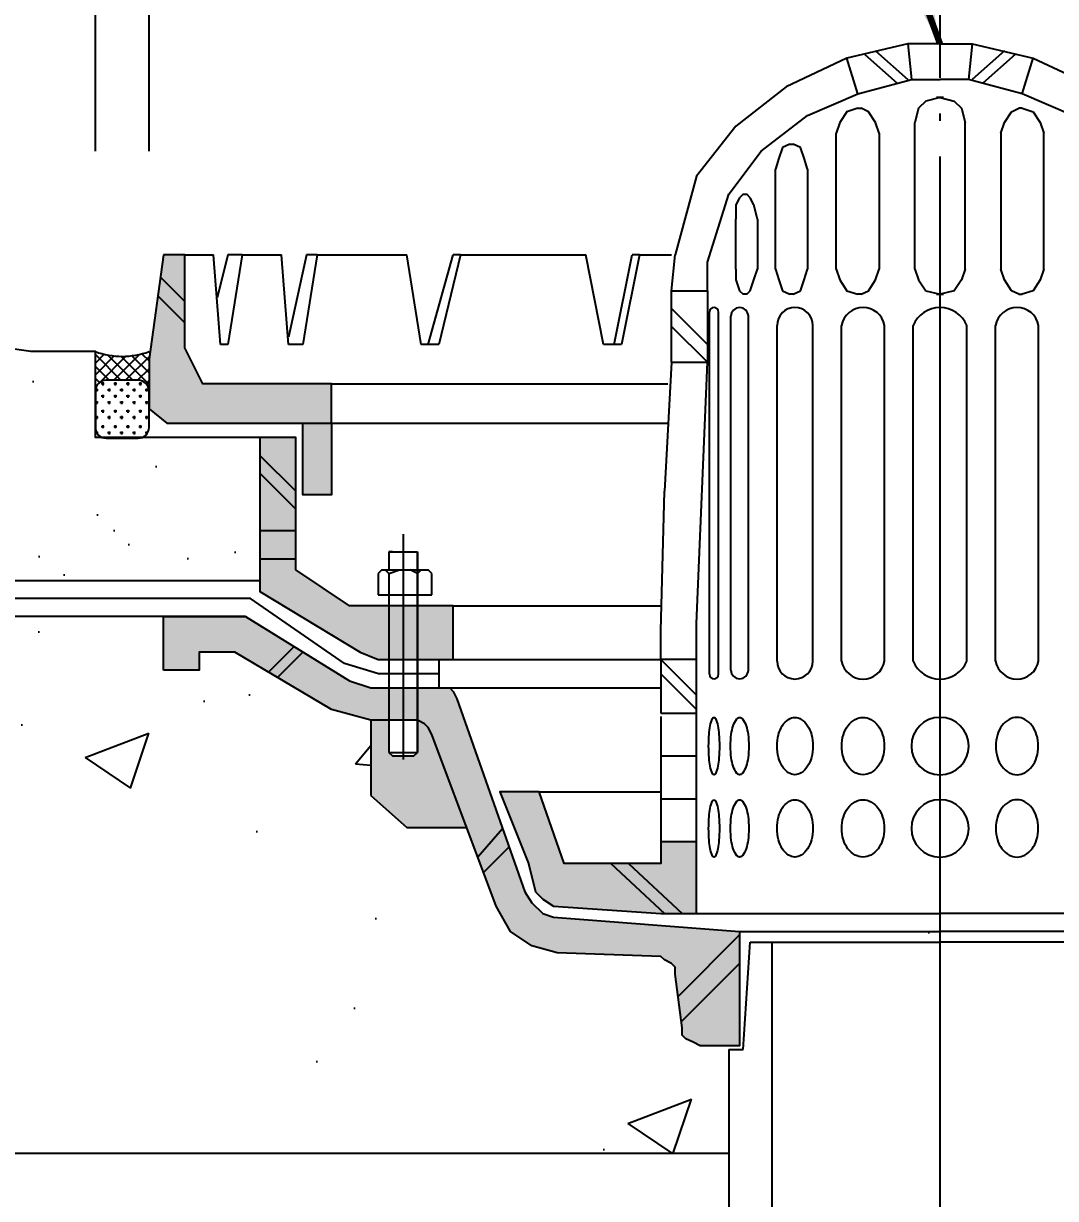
# Model space of a CAD drawing. Header units: millimetres. Extents: x 465 to 41696, y 198 to 5730.
# Drawn here: x 19501.5 to 19789.9, y 4917.5 to 5245.8 of the extents above; entities that cross this region are included whole.
import ezdxf

# ---------------------------------------------------------------- set-up
doc = ezdxf.new("R2010")
doc.units = ezdxf.units.MM
doc.header["$LTSCALE"] = 200
for name, pattern in [('CEN', [62, 60, -1, 0, -1]), ('CEN-GAUN', [32.2, 30, -1, 0.2, -1]), ('HID', [2.3, 1.5, -0.8])]:
    doc.linetypes.add(name, pattern=pattern)
doc.layers.get('DEFPOINTS').update_dxf_attribs({"color": 137})
for name, color, linetype in [('3', 3, 'Continuous'), ('6', 6, 'Continuous'), ('A-CON', 2, 'Continuous'), ('cen', 1, 'CEN'), ('DIM', 7, 'Continuous'), ('EL-01', 1, 'Continuous'), ('ELE-2', 2, 'Continuous'), ('ELE-3', 3, 'Continuous'), ('ELE-8', 8, 'Continuous'), ('ETC-5', 5, 'Continuous'), ('HAT', 8, 'Continuous'), ('HAT-254', 253, 'Continuous'), ('LEAD', 6, 'Continuous'), ('SOLID', 253, 'Continuous'), ('SOLID-253', 253, 'Continuous')]:
    doc.layers.add(name, color=color, linetype=linetype)
doc.styles.add('HB-tx', font='malgun.ttf', dxfattribs={"width": 0.9})
doc.styles.get("Standard").update_dxf_attribs({"font": 'arial.ttf'})
doc.styles.add('굴림체(옥산)', font='GulimChe.ttf')
doc.styles.add('스타일1', font='malgun.ttf')
doc.dimstyles.new('CJA-1', dxfattribs={"dimscale": 10, "dimtxt": 3, "dimasz": 1, "dimexe": 2, "dimexo": 3, "dimgap": 1, "dimtad": 1, "dimdec": 0, "dimdsep": 46, "dimlunit": 6, "dimtxsty": '굴림체(옥산)', "dimblk": 'CJDOT', "dimcen": 0.09, "dimclrd": 256, "dimclre": 256, "dimclrt": 3, "dimazin": 2, "dimtfac": 1, "dimtdec": 0, "dimtix": 1, "dimtmove": 2, "dimatfit": 3, "dimldrblk": 'CJDOT', "dimfxl": 1, "dimtolj": 1, "dimtzin": 0, "dimarcsym": 0})
doc.dimstyles.get("Standard").update_dxf_attribs({"dimtxt": 0.18, "dimasz": 0.18, "dimexe": 0.18, "dimexo": 0.0625, "dimgap": 0.09, "dimtad": 0, "dimtih": 1, "dimtoh": 1, "dimdec": 4, "dimzin": 0, "dimdsep": 46, "dimtxsty": 'Standard', "dimcen": 0.09, "dimadec": 0, "dimazin": 0, "dimtfac": 1, "dimtdec": 4, "dimtofl": 0, "dimtmove": 0, "dimatfit": 3, "dimfxl": 1, "dimtolj": 1, "dimtzin": 0, "dimarcsym": 0})
pattern_1 = [(50, (-8073.46, 17046.07), (182.1847, -15.9391), [19.05, -209.55]), (355, (-8073.46, 17046.07), (-35.2434, 191.0568), [15.24, -167.6406]), (100.45144, (-8058.28, 17044.74), (146.9412, 175.1178), [16.19, -178.0902]), (46.1842, (-8073.46, 17096.87), (271.079, -42.0423), [28.575, -314.325]), (96.6356, (-8050.87, 17093.36), (237.4041, 247.4261), [24.285, -267.1356]), (351.1842, (-8073.46, 17096.87), (237.4041, 247.426), [22.86, -251.4597]), (21, (-8048.06, 17084.17), (151.6144, -102.2652), [19.05, -209.55]), (326, (-8048.06, 17084.17), (61.802, 184.188), [15.24, -167.64]), (71.45144, (-8035.42, 17075.64), (213.4164, 81.9228), [16.19, -178.0899]), (37.5, (-8073.46, 17046.065), (3.0886, 84.55504), [0, -165.608, 0, -170.18, 0, -168.275]), (7.5, (-8073.46, 17046.065), (66.81966, 100.18057), [0, -97.028, 0, -161.798, 0, -64.135]), (327.5, (-8130.1, 17046.065), (135.5906, -5.72874), [0, -63.5, 0, -198.12, 0, -262.89]), (317.5, (-8155.5, 17046.07), (148.1292, 25.4265), [0, -82.55, 0, -131.572, 0, -186.69])]

# ---------------------------------------------------------------- blocks, each defined once
blk = doc.blocks.new('CJDOT')
blk.add_line((-2, 0), (2, 0))
at = {"const_width": 0.5}
blk.add_lwpolyline([(-0.25, 0, 1), (0.25, 0, 1)], format="xyb", close=True, dxfattribs=at)
blk = doc.blocks.new('*D266')
at = {"layer": 'DEFPOINTS', "color": 0, "transparency": 16777216}
for p in [(19536.62, 5341.09), (19521.62, 5180.13), (19536.62, 5180.13)]:
    blk.add_point(p, dxfattribs=at)
at = {"layer": 'DIM', "lineweight": -2, "transparency": 16777216}
for p, q in [((19521.62, 5210.13), (19521.62, 5361.09)), ((19536.62, 5210.13), (19536.62, 5361.09)), ((19511.62, 5341.09), (19501.62, 5341.09)), ((19521.62, 5341.09), (19536.62, 5341.09)), ((19546.62, 5341.09), (19556.62, 5341.09))]:
    blk.add_line(p, q, dxfattribs=at)
at = {"layer": 'DIM', "lineweight": -2, "transparency": 16777216, "xscale": 10, "yscale": 10, "zscale": 10}
blk.add_blockref('CJDOT', (19521.62, 5341.09), dxfattribs=at)
at = {"layer": 'DIM', "lineweight": -2, "transparency": 16777216, "xscale": 10, "yscale": 10, "zscale": 10, "rotation": 180}
blk.add_blockref('CJDOT', (19536.62, 5341.09), dxfattribs=at)
at = {"layer": 'DIM', "color": 3, "transparency": 16777216, "insert": (19529.12, 5366.67), "char_height": 30, "attachment_point": 5, "style": '스타일1'}
blk.add_mtext('\\A1;15', dxfattribs=at)
blk = doc.blocks.new('*D267')
at = {"layer": 'DEFPOINTS', "color": 0, "transparency": 16777216}
for p in [(19321.62, 5341.09), (19321.62, 5180.13), (19521.62, 5180.13)]:
    blk.add_point(p, dxfattribs=at)
at = {"layer": 'DIM', "lineweight": -2, "transparency": 16777216}
for p, q in [((19321.62, 5210.13), (19321.62, 5361.09)), ((19521.62, 5210.13), (19521.62, 5361.09)), ((19511.62, 5341.09), (19331.62, 5341.09))]:
    blk.add_line(p, q, dxfattribs=at)
at = {"layer": 'DIM', "lineweight": -2, "transparency": 16777216, "xscale": 10, "yscale": 10, "zscale": 10, "rotation": 180}
blk.add_blockref('CJDOT', (19321.62, 5341.09), dxfattribs=at)
at = {"layer": 'DIM', "lineweight": -2, "transparency": 16777216, "xscale": 10, "yscale": 10, "zscale": 10}
blk.add_blockref('CJDOT', (19521.62, 5341.09), dxfattribs=at)
at = {"layer": 'DIM', "color": 3, "transparency": 16777216, "insert": (19421.62, 5366.59), "char_height": 30, "attachment_point": 5, "style": '스타일1'}
blk.add_mtext('\\A1;200', dxfattribs=at)

msp = doc.modelspace()

# ---------------------------------------------------------------- hatches: boundary and pattern name
at = {"layer": 'ETC-5'}
h = msp.add_hatch(dxfattribs=at)
h.set_pattern_fill('ANSI37', color=256, scale=18.748733, style=0)
h.set_pattern_definition([(45, (-107724.627, -55453.9102), (-1.657169523, 1.657169523), []), (135, (-107724.627, -55453.9102), (-1.657169523, -1.657169523), [])])
h.paths.add_polyline_path([(19536.62, 5154.13, -0.177323), (19521.62, 5154.13), (19521.62, 5143.38), (19521.63, 5143.38, -0.389983), (19524.62, 5146.13), (19533.62, 5146.13, -0.414214), (19536.62, 5143.13)])
at = {"layer": 'HAT'}
h = msp.add_hatch(dxfattribs=at)
h.set_pattern_fill('AR-SAND', color=256)
h.set_pattern_definition([(37.5, (-8073.457, 17046.065), (-1.60003, 48.941324), [0, -38.608, 0, -43.18, 0, -41.275]), (7.5, (-8073.46, 17046.065), (44.95233, 71.68251), [0, -20.828, 0, -34.798, 0, -13.335]), (327.5, (-8104.7, 17046.065), (79.09924, 0.14372), [0, -12.7, 0, -45.72, 0, -59.69]), (317.5, (-8104.7, 17046.065), (76.35565, 22.29293), [0, -6.35, 0, -29.972, 0, -34.29])])
edge = h.paths.add_edge_path()
edge.add_line((19567.62, 5130.13), (19534.69, 5130.13))
edge.add_arc((19533.62, 5132.93), 3, 270, 290.8922, ccw=False)
edge.add_line((19533.62, 5129.93), (19524.62, 5129.93))
edge.add_arc((19524.62, 5132.93), 3, 249.1078, 270, ccw=False)
edge.add_line((19523.55, 5130.13), (19521.62, 5130.13))
edge.add_line((19521.62, 5130.13), (19521.62, 5154.13))
edge.add_line((19521.62, 5154.13), (19503.62, 5154.13))
edge.add_line((19503.62, 5154.13), (19320.22, 5180.33))
edge.add_line((19320.22, 5180.33), (19062.84, 5180.13))
edge.add_line((19062.84, 5180.13), (19062.84, 5090.13))
edge.add_line((19062.84, 5090.13), (19567.62, 5090.13))
edge.add_line((19567.62, 5090.13), (19567.62, 5096.13))
edge.add_line((19567.62, 5096.13), (19567.62, 5104.13))
edge.add_line((19567.62, 5104.13), (19567.62, 5130.13))
h = msp.add_hatch(dxfattribs=at)
h.set_pattern_fill('AR-CONC', color=253)
h.set_pattern_definition(pattern_1)
h.paths.add_polyline_path([(20452.4, 5090.13), (19947.62, 5090.13), (19947.62, 5087.13), (19919.62, 5070.13), (19914.62, 5068.13), (19911.62, 5068.13), (19911.62, 5060.13), (19916.62, 5060.13), (19922.62, 5062.13), (19951.62, 5080.13), (19974.62, 5080.13), (19974.62, 5065.13), (19964.62, 5065.13), (19964.62, 5070.13), (19954.62, 5070.13), (19927.62, 5054.13), (19916.62, 5051.13), (19916.62, 5030.13), (19906.62, 5021.13), (19889.87, 5021.13), (19881.62, 4999.13), (19877.62, 4992.13), (19871.62, 4988.13), (19864.62, 4986.13), (19835.62, 4985.13), (19834.62, 4984.13), (19832.62, 4983.13), (19831.62, 4982.13), (19831.62, 4980.13), (19829.62, 4965.13), (19829.62, 4963.13), (19828.62, 4962.13), (19826.62, 4961.13), (19824.62, 4960.13), (19813.62, 4960.13), (19813.62, 4992.13), (19757.62, 4992.13), (19757.62, 4989.13), (19810.62, 4989.13), (19812.62, 4959.13), (19816.62, 4959.13), (19816.62, 4930.13), (20452.4, 4930.13)])
h = msp.add_hatch(dxfattribs=at)
h.set_pattern_fill('AR-CONC', color=253)
h.set_pattern_definition(pattern_1)
h.paths.add_polyline_path([(19625.37, 5021.13), (19608.62, 5021.13), (19598.62, 5030.13), (19598.62, 5051.13), (19587.62, 5054.13), (19560.62, 5070.13), (19550.62, 5070.13), (19550.62, 5065.13), (19540.62, 5065.13), (19540.62, 5080.13), (19062.84, 5080.13), (19062.84, 4930.13), (19698.62, 4930.13), (19698.62, 4959.13), (19702.62, 4959.13), (19704.62, 4989.13), (19757.62, 4989.13), (19757.62, 4992.13), (19701.62, 4992.13), (19701.62, 4960.13), (19690.62, 4960.13), (19688.62, 4961.13), (19686.62, 4962.13), (19685.62, 4963.13), (19685.62, 4965.13), (19683.62, 4980.13), (19683.62, 4982.13), (19682.62, 4983.13), (19680.62, 4984.13), (19679.62, 4985.13), (19650.62, 4986.13), (19643.62, 4988.13), (19637.62, 4992.13), (19633.62, 4999.13)])
at = {"layer": 'SOLID'}
h = msp.add_hatch(color=252, dxfattribs=at)
h.paths.add_polyline_path([(19540.62, 5065.13), (19540.62, 5080.13), (19563.62, 5080.13), (19592.62, 5062.13), (19598.62, 5060.13), (19618.62, 5060.13), (19620.62, 5060.13), (19621.62, 5059.13), (19622.62, 5057.13), (19641.62, 5003.13), (19643.62, 5000.13), (19646.62, 4997.13), (19649.62, 4996.13), (19701.62, 4992.13), (19701.62, 4960.13), (19690.62, 4960.13), (19688.62, 4961.13), (19686.62, 4962.13), (19685.62, 4963.13), (19685.62, 4965.13), (19683.62, 4980.13), (19683.62, 4982.13), (19682.62, 4983.13), (19680.62, 4984.13), (19679.62, 4985.13), (19650.62, 4986.13), (19643.62, 4988.13), (19637.62, 4992.13), (19633.62, 4999.13), (19615.62, 5047.13), (19614.62, 5049.13), (19613.62, 5050.13), (19611.62, 5051.13), (19598.62, 5051.13), (19587.62, 5054.13), (19560.62, 5070.13), (19550.62, 5070.13), (19550.62, 5065.13)])
h.paths.add_polyline_path([(19646.62, 5001.13), (19649.62, 4999.13), (19679.62, 4997.13), (19689.62, 4997.13), (19689.62, 5017.13), (19679.62, 5017.13), (19679.62, 5011.13), (19652.62, 5011.13), (19645.62, 5031.13), (19634.62, 5031.13), (19642.62, 5011.13), (19644.62, 5003.13)], flags=17)
h.paths.add_polyline_path([(19893.62, 5059.13), (19894.62, 5060.13), (19896.62, 5060.13), (19916.62, 5060.13), (19922.62, 5062.13), (19951.62, 5080.13), (19974.62, 5080.13), (19974.62, 5065.13), (19964.62, 5065.13), (19964.62, 5070.13), (19954.62, 5070.13), (19927.62, 5054.13), (19916.62, 5051.13), (19903.62, 5051.13), (19901.62, 5050.13), (19900.62, 5049.13), (19899.62, 5047.13), (19881.62, 4999.13), (19877.62, 4992.13), (19871.62, 4988.13), (19864.62, 4986.13), (19835.62, 4985.13), (19834.62, 4984.13), (19832.62, 4983.13), (19831.62, 4982.13), (19831.62, 4980.13), (19829.62, 4965.13), (19829.62, 4963.13), (19828.62, 4962.13), (19826.62, 4961.13), (19824.62, 4960.13), (19813.62, 4960.13), (19813.62, 4992.13), (19865.62, 4996.13), (19868.62, 4997.13), (19871.62, 5000.13), (19873.62, 5003.13), (19892.62, 5057.13)])
h.paths.add_polyline_path([(19865.62, 4999.13), (19868.62, 5001.13), (19870.62, 5003.13), (19872.62, 5011.13), (19880.62, 5031.13), (19869.62, 5031.13), (19862.62, 5011.13), (19835.62, 5011.13), (19835.62, 5017.13), (19825.62, 5017.13), (19825.62, 4997.13), (19835.62, 4997.13)], flags=17)
h.paths.add_polyline_path([(19947.62, 5096.13), (19947.62, 5087.13), (19919.62, 5070.13), (19914.62, 5068.13), (19893.62, 5068.13), (19893.62, 5083.13), (19922.62, 5083.13), (19937.62, 5093.13), (19937.62, 5096.13)])
h.paths.add_polyline_path([(19947.62, 5130.13), (19947.62, 5104.13), (19937.62, 5104.13), (19937.62, 5130.13)])
h.paths.add_polyline_path([(19927.62, 5145.13), (19963.62, 5145.13), (19968.62, 5155.13), (19968.62, 5181.13), (19974.62, 5181.13), (19978.62, 5152.13), (19978.62, 5138.13), (19973.62, 5134.13), (19927.62, 5134.13)])
h.paths.add_polyline_path([(19567.62, 5096.13), (19567.62, 5087.13), (19595.62, 5070.13), (19600.62, 5068.13), (19621.62, 5068.13), (19621.62, 5083.13), (19592.62, 5083.13), (19577.62, 5093.13), (19577.62, 5096.13)])
h.paths.add_polyline_path([(19567.62, 5104.13), (19577.62, 5104.13), (19577.62, 5130.13), (19567.62, 5130.13)])
h.paths.add_polyline_path([(19540.62, 5181.13), (19536.62, 5152.13), (19536.62, 5138.13), (19541.62, 5134.13), (19587.62, 5134.13), (19587.62, 5145.13), (19551.62, 5145.13), (19546.62, 5155.13), (19546.62, 5181.13)])
at = {"layer": 'SOLID-253'}
h = msp.add_hatch(color=256, dxfattribs=at)
h.paths.add_polyline_path([(19587.62, 5134.13), (19579.62, 5134.13), (19579.62, 5114.13), (19587.62, 5114.13)])
h.paths.add_polyline_path([(19935.62, 5134.13), (19927.62, 5134.13), (19927.62, 5114.13), (19935.62, 5114.13)])
h = msp.add_hatch(color=256, dxfattribs=at)
h.paths.add_polyline_path([(19577.62, 5104.13), (19567.62, 5104.13), (19567.62, 5096.13), (19577.62, 5096.13)])
h.paths.add_polyline_path([(19947.62, 5104.13), (19937.62, 5104.13), (19937.62, 5096.13), (19947.62, 5096.13)])
h = msp.add_hatch(color=256, dxfattribs=at)
h.paths.add_polyline_path([(19916.62, 5051.13), (19911.62, 5051.13), (19911.62, 5042.13), (19910.62, 5041.13), (19904.62, 5041.13), (19903.62, 5042.13), (19903.62, 5051.13), (19901.62, 5050.13), (19900.62, 5049.13), (19899.62, 5047.13), (19889.87, 5021.13), (19906.62, 5021.13), (19916.62, 5030.13)])
h.paths.add_polyline_path([(19615.62, 5047.13), (19614.62, 5049.13), (19613.62, 5050.13), (19611.62, 5051.13), (19611.62, 5042.13), (19610.62, 5041.13), (19604.62, 5041.13), (19603.62, 5042.13), (19603.62, 5051.13), (19598.62, 5051.13), (19598.62, 5030.13), (19608.62, 5021.13), (19625.37, 5021.13)])

# ---------------------------------------------------------------- linework, layer by layer
for p, q in [((19689.62, 4997.13), (19757.62, 4997.13)), ((19825.62, 4997.13), (19757.62, 4997.13)), ((19701.62, 4992.13), (19757.62, 4992.13)), ((19813.62, 4992.13), (19757.62, 4992.13))]:
    msp.add_line(p, q)
at = {"layer": '3'}
msp.add_line((19567.62, 5104.13), (19567.62, 5096.13), dxfattribs=at)
msp.add_lwpolyline([(19567.62, 5130.13), (19521.62, 5130.13), (19521.62, 5154.13), (19503.62, 5154.13), (19321.62, 5180.13), (19062.84, 5180.13)], dxfattribs=at)
at = {"layer": '6', "linetype": 'HID'}
msp.add_lwpolyline([(19617.62, 5064.13), (19600.73, 5064.13), (19591.23, 5066.99), (19564.98, 5085.13), (19063.72, 5085.13)], dxfattribs=at)
at = {"layer": 'A-CON'}
for points in [[(19563.62, 5080.13), (19062.84, 5080.13)], [(19062.84, 4930.13), (19698.62, 4930.13)]]:
    msp.add_lwpolyline(points, dxfattribs=at)
at = {"layer": 'cen', "linetype": 'CEN-GAUN', "ltscale": 0.05}
msp.add_line((19757.62, 4586.63), (19757.62, 5354.13), dxfattribs=at)
at = {"layer": 'EL-01'}
msp.add_line((19607.62, 5103.13), (19607.62, 5040.13), dxfattribs=at)
at = {"layer": 'ELE-2'}
msp.add_line((19577.62, 5096.13), (19577.62, 5104.13), dxfattribs=at)
for points in [[(19540.62, 5181.13), (19536.62, 5152.13), (19536.62, 5138.13), (19541.62, 5134.13), (19587.62, 5134.13), (19587.62, 5145.13), (19551.62, 5145.13), (19546.62, 5155.13), (19546.62, 5181.13)], [(19567.62, 5104.13), (19577.62, 5104.13), (19577.62, 5130.13), (19567.62, 5130.13)], [(19567.62, 5096.13), (19567.62, 5087.13), (19595.62, 5070.13), (19600.62, 5068.13), (19621.62, 5068.13), (19621.62, 5083.13), (19592.62, 5083.13), (19577.62, 5093.13), (19577.62, 5096.13)], [(19540.62, 5065.13), (19540.62, 5080.13), (19563.62, 5080.13), (19592.62, 5062.13), (19598.62, 5060.13), (19618.62, 5060.13), (19620.62, 5060.13), (19621.62, 5059.13), (19622.62, 5057.13), (19641.62, 5003.13), (19643.62, 5000.13), (19646.62, 4997.13), (19649.62, 4996.13), (19701.62, 4992.13), (19701.62, 4960.13), (19690.62, 4960.13), (19688.62, 4961.13), (19686.62, 4962.13), (19685.62, 4963.13), (19685.62, 4965.13), (19683.62, 4980.13), (19683.62, 4982.13), (19682.62, 4983.13), (19680.62, 4984.13), (19679.62, 4985.13), (19650.62, 4986.13), (19643.62, 4988.13), (19637.62, 4992.13), (19633.62, 4999.13), (19615.62, 5047.13), (19614.62, 5049.13), (19613.62, 5050.13), (19611.62, 5051.13), (19598.62, 5051.13), (19587.62, 5054.13), (19560.62, 5070.13), (19550.62, 5070.13), (19550.62, 5065.13)], [(19644.62, 5003.13), (19646.62, 5001.13), (19649.62, 4999.13), (19679.62, 4997.13), (19689.62, 4997.13), (19689.62, 5017.13), (19679.62, 5017.13), (19679.62, 5011.13), (19652.62, 5011.13), (19645.62, 5031.13), (19634.62, 5031.13), (19642.62, 5011.13), (19642.62, 5011.13)]]:
    msp.add_lwpolyline(points, close=True, dxfattribs=at)
at = {"layer": 'ELE-3'}
for p, q in [((19757.62, 5240.13), (19748.62, 5240.13)), ((19757.62, 5240.13), (19766.62, 5240.13)), ((19731.62, 5236.13), (19714.62, 5228.13)), ((19783.62, 5236.13), (19800.62, 5228.13)), ((19749.62, 5230.13), (19757.62, 5230.13)), ((19765.62, 5230.13), (19757.62, 5230.13)), ((19714.62, 5228.13), (19700.62, 5217.13)), ((19720.62, 5220.13), (19734.62, 5226.13)), ((19794.62, 5220.13), (19780.62, 5226.13)), ((19700.62, 5217.13), (19689.62, 5203.13)), ((19707.62, 5210.13), (19720.62, 5220.13)), ((19698.62, 5198.13), (19707.62, 5210.13)), ((19689.62, 5203.13), (19683.62, 5181.13)), ((19692.62, 5179.13), (19698.62, 5198.13)), ((19546.62, 5181.13), (19554.62, 5181.13)), ((19556.62, 5156.13), (19554.62, 5181.13)), ((19558.62, 5181.13), (19555.62, 5169.13)), ((19562.62, 5181.13), (19558.62, 5156.13)), ((19562.62, 5181.13), (19558.62, 5181.13)), ((19562.62, 5181.13), (19573.62, 5181.13)), ((19575.62, 5156.13), (19573.62, 5181.13)), ((19580.62, 5181.13), (19575.62, 5158.13)), ((19583.62, 5181.13), (19579.62, 5156.13)), ((19583.62, 5181.13), (19580.62, 5181.13)), ((19583.62, 5181.13), (19608.62, 5181.13)), ((19612.62, 5156.13), (19608.62, 5181.13)), ((19614.62, 5156.13), (19621.62, 5181.13)), ((19623.62, 5181.13), (19617.62, 5156.13)), ((19623.62, 5181.13), (19621.62, 5181.13)), ((19623.62, 5181.13), (19658.62, 5181.13)), ((19663.62, 5156.13), (19658.62, 5181.13)), ((19666.62, 5156.13), (19671.62, 5181.13)), ((19673.62, 5181.13), (19668.62, 5156.13)), ((19673.62, 5181.13), (19671.62, 5181.13)), ((19673.62, 5181.13), (19682.62, 5181.13)), ((19682.62, 5171.13), (19683.62, 5181.13)), ((19692.62, 5171.13), (19692.62, 5179.13)), ((19558.62, 5156.13), (19556.62, 5156.13)), ((19579.62, 5156.13), (19575.62, 5156.13)), ((19617.62, 5156.13), (19612.62, 5156.13)), ((19668.62, 5156.13), (19663.62, 5156.13)), ((19682.62, 5151.13), (19680.62, 5115.13)), ((19689.62, 5078.13), (19692.62, 5151.13)), ((19587.62, 5145.13), (19681.62, 5145.13)), ((19587.62, 5134.13), (19681.62, 5134.13)), ((19679.62, 5076.13), (19680.62, 5115.13)), ((19621.62, 5083.13), (19679.62, 5083.13)), ((19679.62, 5068.13), (19679.62, 5076.13)), ((19689.62, 5077.13), (19689.62, 5078.13)), ((19689.62, 5068.13), (19689.62, 5077.13)), ((19689.62, 5076.13), (19689.62, 5077.13)), ((19617.62, 5068.13), (19617.62, 5060.13)), ((19621.62, 5068.13), (19679.62, 5068.13)), ((19620.62, 5060.13), (19679.62, 5060.13)), ((19689.62, 5041.13), (19689.62, 5053.13)), ((19598.62, 5051.13), (19598.62, 5030.13)), ((19679.62, 5052.13), (19679.62, 5041.13)), ((19598.62, 5030.13), (19608.62, 5021.13)), ((19645.62, 5031.13), (19679.62, 5031.13)), ((19679.62, 5029.13), (19679.62, 5017.13)), ((19689.62, 5017.13), (19689.62, 5029.13)), ((19608.62, 5021.13), (19625.62, 5021.13)), ((19702.62, 4959.13), (19704.62, 4989.13)), ((19704.62, 4989.13), (19757.62, 4989.13)), ((19710.62, 4989.13), (19710.62, 4614.82)), ((19810.62, 4989.13), (19757.62, 4989.13)), ((19698.62, 4959.13), (19702.62, 4959.13)), ((19698.62, 4959.13), (19698.62, 4607.44))]:
    msp.add_line(p, q, dxfattribs=at)
msp.add_lwpolyline([(19587.62, 5134.13), (19587.62, 5114.13), (19579.62, 5114.13), (19579.62, 5134.13)], dxfattribs=at)
at = {"layer": 'ELE-8'}
for p, q in [((19748.62, 5240.13), (19731.62, 5236.13)), ((19748.62, 5240.13), (19749.62, 5230.13)), ((19766.62, 5240.13), (19765.62, 5230.13)), ((19766.62, 5240.13), (19783.62, 5236.13)), ((19736.62, 5237.13), (19745.62, 5229.13)), ((19739.62, 5238.13), (19748.62, 5230.13)), ((19775.62, 5238.13), (19766.62, 5230.13)), ((19778.62, 5237.13), (19769.62, 5229.13)), ((19734.62, 5226.13), (19731.62, 5236.13)), ((19780.62, 5226.13), (19783.62, 5236.13)), ((19734.62, 5226.13), (19749.62, 5230.13)), ((19780.62, 5226.13), (19765.62, 5230.13)), ((19753.62, 5224.13), (19751.62, 5222.13)), ((19757.62, 5225.13), (19753.62, 5224.13)), ((19756.62, 5225.13), (19757.62, 5225.13)), ((19757.62, 5225.13), (19756.62, 5225.13)), ((19758.62, 5225.13), (19757.62, 5225.13)), ((19757.62, 5225.13), (19758.62, 5225.13)), ((19757.62, 5225.13), (19761.62, 5224.13)), ((19761.62, 5224.13), (19763.62, 5222.13)), ((19731.62, 5221.13), (19729.62, 5218.13)), ((19734.62, 5222.13), (19731.62, 5221.13)), ((19734.62, 5222.13), (19735.62, 5222.13)), ((19737.62, 5221.13), (19735.62, 5222.13)), ((19739.62, 5218.13), (19737.62, 5221.13)), ((19751.62, 5222.13), (19750.62, 5218.13)), ((19763.62, 5222.13), (19764.62, 5218.13)), ((19775.62, 5218.13), (19777.62, 5221.13)), ((19777.62, 5221.13), (19779.62, 5222.13)), ((19780.62, 5222.13), (19779.62, 5222.13)), ((19780.62, 5222.13), (19783.62, 5221.13)), ((19783.62, 5221.13), (19785.62, 5218.13)), ((19729.62, 5218.13), (19728.62, 5215.13)), ((19740.62, 5215.13), (19739.62, 5218.13)), ((19750.62, 5177.13), (19750.62, 5218.13)), ((19764.62, 5177.13), (19764.62, 5218.13)), ((19774.62, 5215.13), (19775.62, 5218.13)), ((19785.62, 5218.13), (19786.62, 5215.13)), ((19728.62, 5177.13), (19728.62, 5215.13)), ((19740.62, 5215.13), (19740.62, 5177.13)), ((19774.62, 5215.13), (19774.62, 5177.13)), ((19786.62, 5177.13), (19786.62, 5215.13)), ((19713.62, 5211.13), (19712.62, 5208.13)), ((19715.62, 5212.13), (19713.62, 5211.13)), ((19715.62, 5212.13), (19716.62, 5212.13)), ((19718.62, 5211.13), (19716.62, 5212.13)), ((19719.62, 5208.13), (19718.62, 5211.13)), ((19712.62, 5208.13), (19711.62, 5205.13)), ((19720.62, 5205.13), (19719.62, 5208.13)), ((19711.62, 5177.13), (19711.62, 5205.13)), ((19720.62, 5205.13), (19720.62, 5177.13)), ((19702.62, 5198.13), (19701.62, 5197.13)), ((19702.62, 5198.13), (19703.62, 5198.13)), ((19704.62, 5197.13), (19703.62, 5198.13)), ((19701.62, 5197.13), (19700.62, 5195.13)), ((19700.62, 5195.13), (19700.62, 5191.13)), ((19705.62, 5195.13), (19704.62, 5197.13)), ((19706.62, 5191.13), (19705.62, 5195.13)), ((19700.62, 5177.13), (19700.62, 5191.13)), ((19706.62, 5191.13), (19706.62, 5177.13)), ((19539.77, 5174.97), (19546.62, 5168.13)), ((19700.62, 5177.13), (19700.62, 5174.13)), ((19705.62, 5174.13), (19706.62, 5177.13)), ((19711.62, 5177.13), (19712.62, 5174.13)), ((19719.62, 5174.13), (19720.62, 5177.13)), ((19728.62, 5177.13), (19729.62, 5174.13)), ((19739.62, 5174.13), (19740.62, 5177.13)), ((19750.62, 5177.13), (19751.62, 5174.13)), ((19764.62, 5177.13), (19763.62, 5174.13)), ((19775.62, 5174.13), (19774.62, 5177.13)), ((19786.62, 5177.13), (19785.62, 5174.13)), ((19682.62, 5171.13), (19692.62, 5171.13)), ((19682.62, 5151.13), (19682.62, 5171.13)), ((19692.62, 5171.13), (19692.62, 5151.13)), ((19700.62, 5174.13), (19701.62, 5171.13)), ((19701.62, 5171.13), (19702.62, 5170.13)), ((19703.62, 5170.13), (19704.62, 5171.13)), ((19704.62, 5171.13), (19705.62, 5174.13)), ((19712.62, 5174.13), (19713.62, 5171.13)), ((19713.62, 5171.13), (19715.62, 5170.13)), ((19716.62, 5170.13), (19718.62, 5171.13)), ((19718.62, 5171.13), (19719.62, 5174.13)), ((19729.62, 5174.13), (19731.62, 5171.13)), ((19731.62, 5171.13), (19734.62, 5170.13)), ((19735.62, 5170.13), (19737.62, 5171.13)), ((19737.62, 5171.13), (19739.62, 5174.13)), ((19751.62, 5174.13), (19753.62, 5171.13)), ((19753.62, 5171.13), (19757.62, 5170.13)), ((19761.62, 5171.13), (19757.62, 5170.13)), ((19763.62, 5174.13), (19761.62, 5171.13)), ((19777.62, 5171.13), (19775.62, 5174.13)), ((19779.62, 5170.13), (19777.62, 5171.13)), ((19783.62, 5171.13), (19780.62, 5170.13)), ((19785.62, 5174.13), (19783.62, 5171.13)), ((19539.05, 5169.7), (19546.62, 5162.13)), ((19703.62, 5170.13), (19702.62, 5170.13)), ((19716.62, 5170.13), (19715.62, 5170.13)), ((19735.62, 5170.13), (19734.62, 5170.13)), ((19757.62, 5170.13), (19756.62, 5170.13)), ((19756.62, 5170.13), (19757.62, 5170.13)), ((19757.62, 5170.13), (19758.62, 5170.13)), ((19758.62, 5170.13), (19757.62, 5170.13)), ((19779.62, 5170.13), (19780.62, 5170.13)), ((19682.62, 5166.13), (19692.62, 5156.13)), ((19693.23, 5063.95), (19693.23, 5165.17)), ((19695.74, 5063.95), (19695.74, 5165.17)), ((19699.21, 5065.13), (19699.21, 5163.99)), ((19704.08, 5065.13), (19704.08, 5163.99)), ((19712.08, 5067.64), (19712.08, 5161.42)), ((19722.09, 5067.64), (19722.09, 5161.42)), ((19730.1, 5067.64), (19730.1, 5161.42)), ((19742.11, 5067.64), (19742.11, 5161.42)), ((19750.12, 5067.64), (19750.12, 5161.42)), ((19765.13, 5067.64), (19765.13, 5161.42)), ((19773.14, 5067.64), (19773.14, 5161.42)), ((19785.15, 5067.64), (19785.15, 5161.42)), ((19682.62, 5161.13), (19692.62, 5151.13)), ((19682.62, 5151.13), (19692.62, 5151.13)), ((19567.62, 5125.13), (19577.62, 5115.13)), ((19567.62, 5120.13), (19577.62, 5110.13)), ((19603.62, 5098.13), (19603.62, 5093.13)), ((19603.62, 5098.13), (19611.62, 5098.13)), ((19604.62, 5098.13), (19603.62, 5098.13)), ((19604.62, 5098.13), (19611.62, 5098.13)), ((19611.62, 5042.13), (19611.62, 5098.13)), ((19611.62, 5098.13), (19611.62, 5093.13)), ((19601.62, 5093.13), (19600.62, 5092.13)), ((19601.62, 5093.13), (19602.62, 5093.13)), ((19602.62, 5093.13), (19603.62, 5092.13)), ((19602.62, 5093.13), (19612.62, 5093.13)), ((19603.62, 5092.13), (19606.62, 5093.13)), ((19611.62, 5092.13), (19609.62, 5093.13)), ((19612.62, 5093.13), (19611.62, 5092.13)), ((19612.62, 5093.13), (19614.62, 5093.13)), ((19615.62, 5092.13), (19614.62, 5093.13)), ((19600.62, 5092.13), (19600.62, 5086.13)), ((19603.62, 5092.13), (19603.62, 5086.13)), ((19611.62, 5092.13), (19611.62, 5086.13)), ((19615.62, 5086.13), (19615.62, 5092.13)), ((19600.62, 5086.13), (19615.62, 5086.13)), ((19603.62, 5086.13), (19603.62, 5042.13)), ((19611.62, 5086.13), (19611.62, 5042.13)), ((19570.04, 5064.54), (19577.2, 5071.7)), ((19572.62, 5063.13), (19579.62, 5070.13)), ((19679.62, 5068.13), (19689.62, 5058.13)), ((19689.62, 5068.13), (19679.62, 5068.13)), ((19679.62, 5068.13), (19679.62, 5053.13)), ((19689.62, 5053.13), (19689.62, 5068.13)), ((19679.62, 5064.13), (19689.62, 5054.13)), ((19679.62, 5053.13), (19689.62, 5053.13)), ((19603.62, 5042.13), (19611.62, 5042.13)), ((19603.62, 5042.13), (19604.62, 5041.13)), ((19604.62, 5041.13), (19610.62, 5041.13)), ((19610.62, 5041.13), (19611.62, 5042.13)), ((19679.62, 5041.13), (19689.62, 5041.13)), ((19679.62, 5041.13), (19679.62, 5029.13)), ((19689.62, 5029.13), (19689.62, 5041.13)), ((19679.62, 5029.13), (19689.62, 5029.13)), ((19628.45, 5012.93), (19635.39, 5020.85)), ((19630.08, 5008.58), (19637.2, 5015.7)), ((19665.62, 5011.13), (19680.62, 4997.13)), ((19670.62, 5011.13), (19685.62, 4997.13)), ((19684.62, 4974.13), (19701.62, 4991.13)), ((19685.62, 4967.13), (19701.62, 4983.13))]:
    msp.add_line(p, q, dxfattribs=at)
for points in [[(19694.48, 5051.91, -0.294531), (19694.89, 5051.65, -0.060002), (19695.55, 5049.56, -0.026966), (19695.86, 5047.21, -0.01938), (19695.99, 5043.9, -0.01938), (19695.86, 5040.6, -0.026966), (19695.55, 5038.24, -0.060002), (19694.89, 5036.16, -0.294531), (19694.48, 5035.89, -0.294531), (19694.08, 5036.16, -0.060002), (19693.42, 5038.24, -0.026966), (19693.11, 5040.6, -0.01938), (19692.98, 5043.9, -0.01938), (19693.11, 5047.21, -0.026966), (19693.42, 5049.56, -0.060002), (19694.08, 5051.65, -0.294531)], [(19701.64, 5051.91, -0.232538), (19702.42, 5051.52, -0.087149), (19703.45, 5049.56, -0.044436), (19703.99, 5047.18, -0.032897), (19704.2, 5043.9, -0.032897), (19703.99, 5040.62, -0.044436), (19703.45, 5038.24, -0.087149), (19702.42, 5036.28, -0.232538), (19701.64, 5035.89, -0.232538), (19700.86, 5036.28, -0.087149), (19699.84, 5038.24, -0.044436), (19699.3, 5040.62, -0.032897), (19699.09, 5043.9, -0.032897), (19699.3, 5047.18, -0.044436), (19699.84, 5049.56, -0.087149), (19700.86, 5051.52, -0.232538)], [(19717.09, 5051.91, -0.147373), (19718.87, 5051.37, -0.107136), (19720.63, 5049.56, -0.076468), (19721.69, 5047.1, -0.063415), (19722.09, 5043.9, -0.063415), (19721.69, 5040.7, -0.076468), (19720.63, 5038.24, -0.107136), (19718.87, 5036.43, -0.147373), (19717.09, 5035.89, -0.147373), (19715.31, 5036.43, -0.107136), (19713.55, 5038.24, -0.076468), (19712.49, 5040.7, -0.063415), (19712.08, 5043.9, -0.063415), (19712.49, 5047.1, -0.076468), (19713.55, 5049.56, -0.107136), (19715.31, 5051.37, -0.147373)], [(19736.11, 5051.91, -0.127803), (19738.29, 5051.34, -0.106197), (19740.31, 5049.56, -0.085331), (19741.58, 5047.06, -0.074799), (19742.06, 5043.9, -0.074799), (19741.58, 5040.74, -0.085331), (19740.31, 5038.24, -0.106197), (19738.29, 5036.46, -0.127803), (19736.11, 5035.89, -0.127803), (19733.93, 5036.46, -0.106197), (19731.9, 5038.24, -0.085331), (19730.63, 5040.74, -0.074799), (19730.15, 5043.9, -0.074799), (19730.63, 5047.06, -0.085331), (19731.9, 5049.56, -0.106197), (19733.93, 5051.34, -0.127803)], [(19779.14, 5051.91, 0.127803), (19776.96, 5051.34, 0.106197), (19774.93, 5049.56, 0.085331), (19773.67, 5047.06, 0.074799), (19773.19, 5043.9, 0.074799), (19773.67, 5040.74, 0.085331), (19774.93, 5038.24, 0.106197), (19776.96, 5036.46, 0.127803), (19779.14, 5035.89, 0.127803), (19781.32, 5036.46, 0.106197), (19783.35, 5038.24, 0.085331), (19784.62, 5040.74, 0.074799), (19785.09, 5043.9, 0.074799), (19784.62, 5047.06, 0.085331), (19783.35, 5049.56, 0.106197), (19781.32, 5051.34, 0.127803)], [(19694.48, 5028.9, -0.294531), (19694.89, 5028.64, -0.060002), (19695.55, 5026.56, -0.026966), (19695.86, 5024.2, -0.01938), (19695.99, 5020.9, -0.01938), (19695.86, 5017.59, -0.026966), (19695.55, 5015.23, -0.060002), (19694.89, 5013.15, -0.294531), (19694.48, 5012.89, -0.294531), (19694.08, 5013.15, -0.060002), (19693.42, 5015.23, -0.026966), (19693.11, 5017.59, -0.01938), (19692.98, 5020.9, -0.01938), (19693.11, 5024.2, -0.026966), (19693.42, 5026.56, -0.060002), (19694.08, 5028.64, -0.294531)], [(19701.64, 5028.9, -0.232538), (19702.42, 5028.52, -0.087149), (19703.45, 5026.56, -0.044436), (19703.99, 5024.18, -0.032897), (19704.2, 5020.9, -0.032897), (19703.99, 5017.61, -0.044436), (19703.45, 5015.23, -0.087149), (19702.42, 5013.27, -0.232538), (19701.64, 5012.89, -0.232538), (19700.86, 5013.27, -0.087149), (19699.84, 5015.23, -0.044436), (19699.3, 5017.61, -0.032897), (19699.09, 5020.9, -0.032897), (19699.3, 5024.18, -0.044436), (19699.84, 5026.56, -0.087149), (19700.86, 5028.52, -0.232538)], [(19717.09, 5028.9, -0.147373), (19718.87, 5028.37, -0.107136), (19720.63, 5026.56, -0.076468), (19721.69, 5024.1, -0.063415), (19722.09, 5020.9, -0.063415), (19721.69, 5017.7, -0.076468), (19720.63, 5015.23, -0.107136), (19718.87, 5013.42, -0.147373), (19717.09, 5012.89, -0.147373), (19715.31, 5013.42, -0.107136), (19713.55, 5015.23, -0.076468), (19712.49, 5017.7, -0.063415), (19712.08, 5020.9, -0.063415), (19712.49, 5024.1, -0.076468), (19713.55, 5026.56, -0.107136), (19715.31, 5028.37, -0.147373)], [(19736.11, 5028.9, -0.127803), (19738.29, 5028.34, -0.106197), (19740.31, 5026.56, -0.085331), (19741.58, 5024.06, -0.074799), (19742.06, 5020.9, -0.074799), (19741.58, 5017.74, -0.085331), (19740.31, 5015.23, -0.106197), (19738.29, 5013.46, -0.127803), (19736.11, 5012.89, -0.127803), (19733.93, 5013.46, -0.106197), (19731.9, 5015.23, -0.085331), (19730.63, 5017.74, -0.074799), (19730.15, 5020.9, -0.074799), (19730.63, 5024.06, -0.085331), (19731.9, 5026.56, -0.106197), (19733.93, 5028.34, -0.127803)], [(19779.14, 5028.9, 0.127803), (19776.96, 5028.34, 0.106197), (19774.93, 5026.56, 0.085331), (19773.67, 5024.06, 0.074799), (19773.19, 5020.9, 0.074799), (19773.67, 5017.74, 0.085331), (19774.93, 5015.23, 0.106197), (19776.96, 5013.46, 0.127803), (19779.14, 5012.89, 0.127803), (19781.32, 5013.46, 0.106197), (19783.35, 5015.23, 0.085331), (19784.62, 5017.74, 0.074799), (19785.09, 5020.9, 0.074799), (19784.62, 5024.06, 0.085331), (19783.35, 5026.56, 0.106197), (19781.32, 5028.34, 0.127803)]]:
    msp.add_lwpolyline(points, format="xyb", close=True, dxfattribs=at)
for centre, radius, start, end in [((19694.48, 5165.17), 1.25, 0, 180), ((19701.64, 5163.99), 2.43, 0, 180), ((19717.09, 5161.42), 5, 0, 180), ((19736.11, 5160.32), 6.11, 10.3889, 169.6111), ((19757.62, 5158.29), 8.13, 90, 157.3801), ((19757.62, 5158.29), 8.13, 22.6199, 90), ((19779.14, 5160.32), 6.11, 10.3889, 169.6111), ((19717.09, 5067.64), 5, 180, 0), ((19736.11, 5068.74), 6.11, 190.3889, 349.6111), ((19757.62, 5070.76), 8.13, 202.6199, 270), ((19757.62, 5070.76), 8.13, 270, 337.3801), ((19779.14, 5068.74), 6.11, 190.3889, 349.6111), ((19694.48, 5063.95), 1.25, 180, 0), ((19701.64, 5065.13), 2.43, 180, 0), ((19757.62, 5043.9), 8.01, 90, 270), ((19757.62, 5043.9), 8.01, 270, 90), ((19757.62, 5020.9), 8.01, 90, 270), ((19757.62, 5020.9), 8.01, 270, 90)]:
    msp.add_arc(centre, radius, start, end, dxfattribs=at)
at = {"layer": 'ETC-5'}
for p, q in [((19524.12, 5145.13), (19523.25, 5145.13)), ((19523.69, 5145.56), (19523.69, 5144.69)), ((19533.62, 5146.13), (19524.62, 5146.13)), ((19527.62, 5145.13), (19526.75, 5145.13)), ((19527.19, 5145.56), (19527.19, 5144.69)), ((19531.12, 5145.13), (19530.25, 5145.13)), ((19530.69, 5145.56), (19530.69, 5144.69)), ((19534.62, 5145.13), (19533.75, 5145.13)), ((19534.19, 5145.56), (19534.19, 5144.69)), ((19521.62, 5143.13), (19521.62, 5132.93)), ((19522.37, 5143.38), (19521.63, 5143.38)), ((19521.94, 5143.81), (19521.94, 5142.94)), ((19524.12, 5141.63), (19523.25, 5141.63)), ((19523.69, 5142.06), (19523.69, 5141.19)), ((19525.87, 5143.38), (19525, 5143.38)), ((19525.44, 5143.81), (19525.44, 5142.94)), ((19527.62, 5141.63), (19526.75, 5141.63)), ((19527.19, 5142.06), (19527.19, 5141.19)), ((19529.37, 5143.38), (19528.5, 5143.38)), ((19528.94, 5143.81), (19528.94, 5142.94)), ((19531.12, 5141.63), (19530.25, 5141.63)), ((19530.69, 5142.06), (19530.69, 5141.19)), ((19532.87, 5143.38), (19532, 5143.38)), ((19532.44, 5143.81), (19532.44, 5142.94)), ((19534.62, 5141.63), (19533.75, 5141.63)), ((19534.19, 5142.06), (19534.19, 5141.19)), ((19536.37, 5143.38), (19535.5, 5143.38)), ((19535.94, 5143.81), (19535.94, 5142.94)), ((19536.62, 5132.93), (19536.62, 5143.13)), ((19522.37, 5139.88), (19521.62, 5139.88)), ((19521.94, 5140.31), (19521.94, 5139.44)), ((19525.87, 5139.88), (19525, 5139.88)), ((19525.44, 5140.31), (19525.44, 5139.44)), ((19529.37, 5139.88), (19528.5, 5139.88)), ((19528.94, 5140.31), (19528.94, 5139.44)), ((19532.87, 5139.88), (19532, 5139.88)), ((19532.44, 5140.31), (19532.44, 5139.44)), ((19536.37, 5139.88), (19535.5, 5139.88)), ((19535.94, 5140.31), (19535.94, 5139.44)), ((19522.37, 5135.7), (19521.62, 5135.7)), ((19521.94, 5136.14), (19521.94, 5135.27)), ((19524.12, 5137.45), (19523.25, 5137.45)), ((19523.69, 5137.89), (19523.69, 5137.02)), ((19525.87, 5135.7), (19525, 5135.7)), ((19525.44, 5136.14), (19525.44, 5135.27)), ((19527.62, 5137.45), (19526.75, 5137.45)), ((19527.19, 5137.89), (19527.19, 5137.02)), ((19529.37, 5135.7), (19528.5, 5135.7)), ((19528.94, 5136.14), (19528.94, 5135.27)), ((19531.12, 5137.45), (19530.25, 5137.45)), ((19530.69, 5137.89), (19530.69, 5137.02)), ((19532.87, 5135.7), (19532, 5135.7)), ((19532.44, 5136.14), (19532.44, 5135.27)), ((19534.62, 5137.45), (19533.75, 5137.45)), ((19534.19, 5137.89), (19534.19, 5137.02)), ((19536.37, 5135.7), (19535.5, 5135.7)), ((19535.94, 5136.14), (19535.94, 5135.27)), ((19521.94, 5131.81), (19521.94, 5131.6)), ((19524.12, 5133.13), (19523.25, 5133.13)), ((19523.69, 5133.56), (19523.69, 5132.69)), ((19525.44, 5131.81), (19525.44, 5130.94)), ((19527.62, 5133.13), (19526.75, 5133.13)), ((19527.19, 5133.56), (19527.19, 5132.69)), ((19528.94, 5131.81), (19528.94, 5130.94)), ((19531.12, 5133.13), (19530.25, 5133.13)), ((19530.69, 5133.56), (19530.69, 5132.69)), ((19532.44, 5131.81), (19532.44, 5130.94)), ((19534.62, 5133.13), (19533.75, 5133.13)), ((19534.19, 5133.56), (19534.19, 5132.69)), ((19535.94, 5131.81), (19535.94, 5131.02)), ((19522.37, 5131.38), (19522.06, 5131.38)), ((19524.62, 5129.93), (19533.62, 5129.93)), ((19525.87, 5131.38), (19525, 5131.38)), ((19529.37, 5131.38), (19528.5, 5131.38)), ((19532.87, 5131.38), (19532, 5131.38)), ((19536.19, 5131.38), (19535.5, 5131.38))]:
    msp.add_line(p, q, dxfattribs=at)
for centre, radius, start, end in [((19529.12, 5174.61), 21.81, 249.8893, 290.1107), ((19524.62, 5143.13), 3, 90, 180), ((19533.62, 5143.13), 3, 0, 90), ((19524.62, 5132.93), 3, 180, 270), ((19533.62, 5132.93), 3, 270, 0)]:
    msp.add_arc(centre, radius, start, end, dxfattribs=at)
at = {"layer": 'HAT-254'}
msp.add_lwpolyline([(19062.84, 5090.13), (19567.62, 5090.13)], dxfattribs=at)

# ---------------------------------------------------------------- dimensions: what is measured, and where the dimension line sits
at = {"layer": 'DIM'}
dim = msp.add_linear_dim(base=(19321.62, 5341.09), p1=(19521.62, 5180.13), p2=(19321.62, 5180.13), dimstyle='CJA-1', override={"dimtxsty": '스타일1'}, dxfattribs=at)
dim.commit()
dim.dimension.update_dxf_attribs({"geometry": '*D267', "text_midpoint": (19421.62, 5366.59)})
dim = msp.add_linear_dim(base=(19536.62, 5341.09), p1=(19521.62, 5180.13), p2=(19536.62, 5180.13), text='15', dimstyle='CJA-1', override={"dimscale": 10, "dimtxsty": '스타일1'}, dxfattribs=at)
dim.commit()
dim.dimension.update_dxf_attribs({"geometry": '*D266', "text_midpoint": (19529.12, 5366.67)})

# ---------------------------------------------------------------- leaders
at = {"layer": 'LEAD', "color": 6}
msp.add_leader([(19757.62, 5240.13), (19674.72, 5468.59), (19624.72, 5468.59)], dimstyle='Standard', override={"dimscale": 10, "dimasz": 3, "dimexe": 1, "dimexo": 3, "dimgap": 1.3, "dimdsep": 44, "dimtxsty": 'HB-tx', "dimcen": 2.5, "dimclrd": 256, "dimclre": 256, "dimtolj": 0, "dimtzin": 8, "dimlwd": 65535, "dimlwe": 65535}, dxfattribs=at)

doc.saveas('drawing.dxf')
